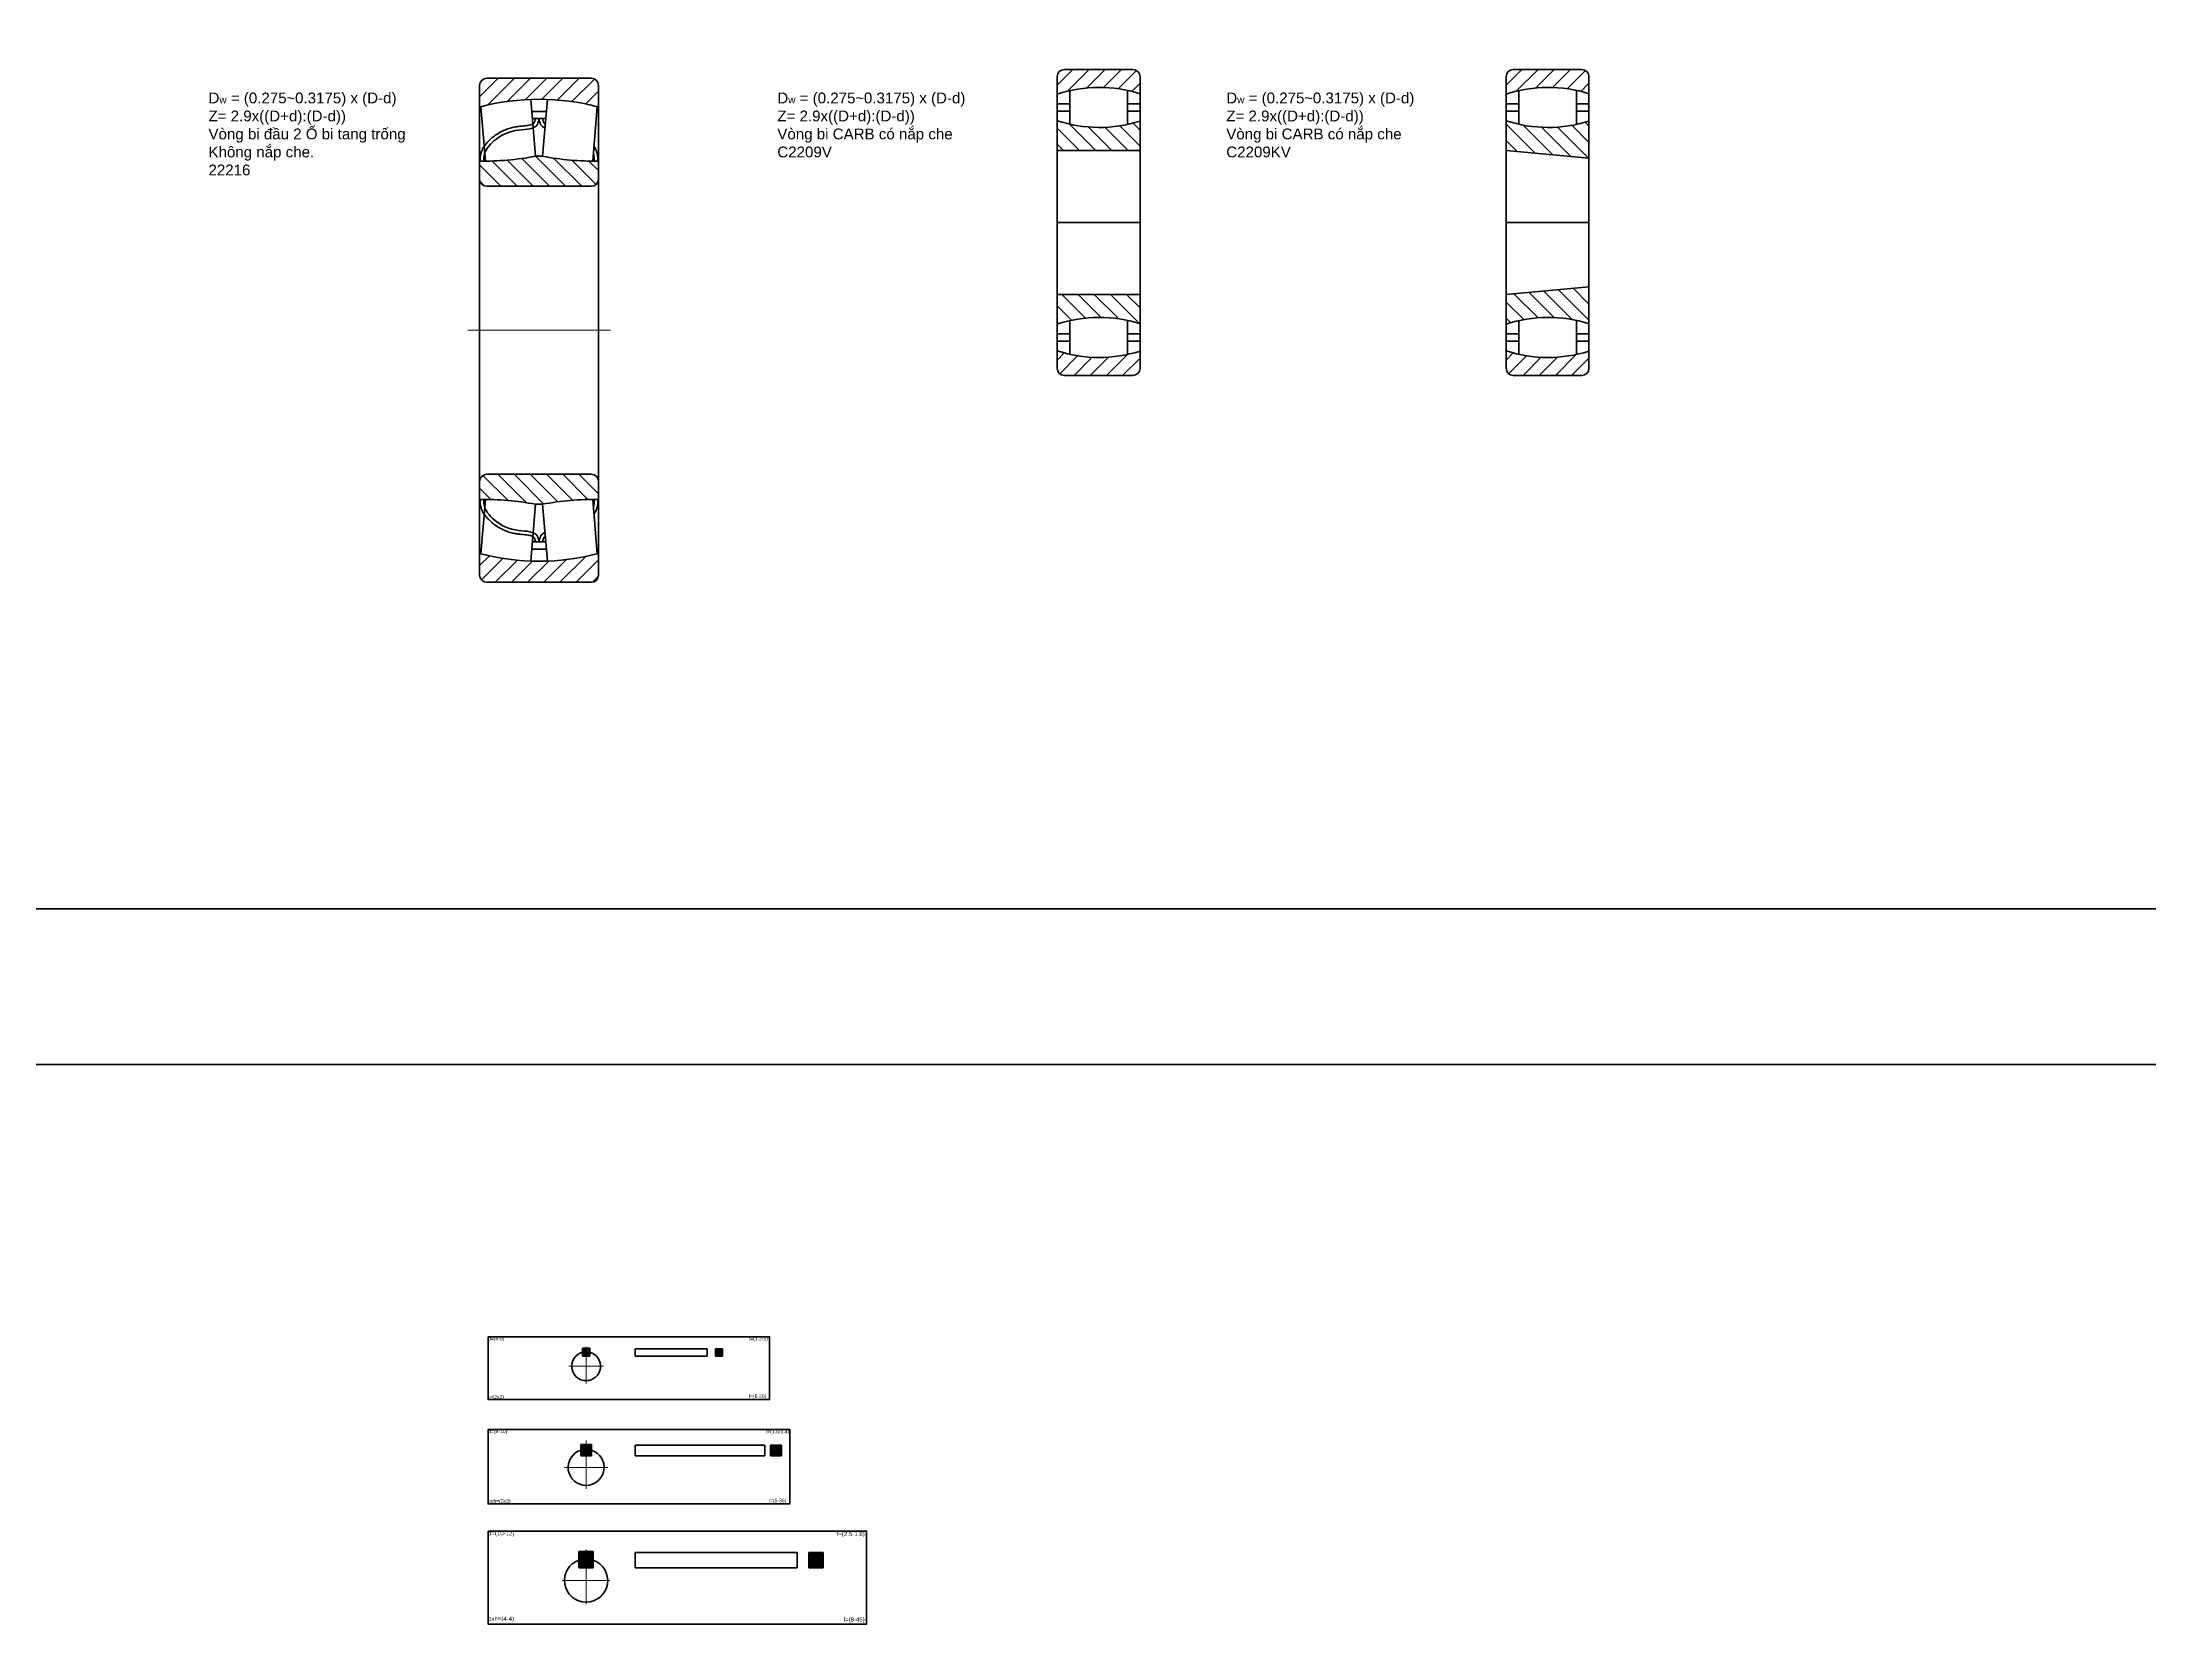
# Model space of a CAD drawing. Header units: millimetres. Extents: x -11382 to 23553, y -372 to 10786.
# Drawn here: x 3464 to 4050, y 4321 to 4764 of the extents above; entities that cross this region are included whole.
import ezdxf

# ---------------------------------------------------------------- set-up
doc = ezdxf.new("R2010")
doc.units = ezdxf.units.MM
doc.header["$LTSCALE"] = 0.2
doc.linetypes.add('CENTER', pattern=[50.8, 31.75, -6.35, 6.35, -6.35])
for name, color, linetype, lineweight in [('đường bao thấy', 7, 'Continuous', 40), ('đường mặt cắt', 160, 'Continuous', 15), ('đường nét tâm', 137, 'CENTER', 15)]:
    doc.layers.add(name, color=color, linetype=linetype, lineweight=lineweight)
doc.styles.add('nhat3', font='arial.ttf', dxfattribs={"height": 3})

msp = doc.modelspace()

# ---------------------------------------------------------------- hatches: boundary and pattern name
at = {"layer": 'đường bao thấy'}
h = msp.add_hatch(dxfattribs=at)
h.set_pattern_fill('ANSI31', color=256, style=0)
h.paths.add_polyline_path([(3615.41, 4400.99), (3614.41, 4400.99), (3614.41, 4398.99), (3615.41, 4398.99)])
h.paths.add_polyline_path([(3616.41, 4400.99), (3615.41, 4400.99), (3615.41, 4398.99), (3616.41, 4398.99)])
h = msp.add_hatch(dxfattribs=at)
h.set_pattern_fill('ANSI31', color=256, style=0)
h.set_pattern_definition([(45, (36.9137, 0), (-2.245064, 2.245064), [])])
h.paths.add_polyline_path([(3652.323, 4400.99), (3651.323, 4400.99), (3651.323, 4398.99), (3652.323, 4398.99)])
h.paths.add_polyline_path([(3653.323, 4400.99), (3652.323, 4400.99), (3652.323, 4398.99), (3653.323, 4398.99)])
at = {"layer": 'đường nét tâm'}
h = msp.add_hatch(dxfattribs=at)
h.set_pattern_fill('ANSI31', color=256, style=0)
h.paths.add_polyline_path([(3587.844, 4753.951, 0.4142136), (3585.844, 4751.951), (3585.844, 4745.951, -0.1307884), (3618.844, 4745.951), (3618.844, 4751.951, 0.4142136), (3616.844, 4753.951)])
h.paths.add_polyline_path([(3585.844, 4621.951), (3585.844, 4615.951, 0.4142136), (3587.844, 4613.951), (3616.844, 4613.951, 0.4142136), (3618.844, 4615.951), (3618.844, 4621.951, -0.1307884)])
h = msp.add_hatch(dxfattribs=at)
h.set_pattern_fill('ANSI31', color=256, style=0)
h.paths.add_polyline_path([(3769.226, 4749.656), (3769.226, 4754.4, 0.4142136), (3767.226, 4756.4), (3748.226, 4756.4, 0.4142136), (3746.226, 4754.4), (3746.226, 4749.55, -0.1570764)])
h.paths.add_polyline_path([(3746.226, 4678.25), (3746.226, 4673.4, 0.4142136), (3748.226, 4671.4), (3767.226, 4671.4, 0.4142136), (3769.226, 4673.4), (3769.226, 4678.144, -0.1570764)])
h = msp.add_hatch(dxfattribs=at)
h.set_pattern_fill('ANSI31', color=256, style=0)
h.set_pattern_definition([(45, (124.6614, 0), (-2.245064, 2.245064), [])])
h.paths.add_polyline_path([(3893.888, 4749.656), (3893.888, 4754.4, 0.4142136), (3891.888, 4756.4), (3872.888, 4756.4, 0.4142136), (3870.888, 4754.4), (3870.888, 4749.55, -0.1570764)])
h.paths.add_polyline_path([(3870.888, 4678.25), (3870.888, 4673.4, 0.4142136), (3872.888, 4671.4), (3891.888, 4671.4, 0.4142136), (3893.888, 4673.4), (3893.888, 4678.144, -0.1570764)])
h = msp.add_hatch(dxfattribs=at)
h.set_pattern_fill('ANSI31', color=256, angle=90, style=0)
h.paths.add_polyline_path([(3769.226, 4733.9), (3769.226, 4742.044, -0.1570764), (3746.226, 4742.15), (3746.226, 4733.9)])
h.paths.add_polyline_path([(3769.226, 4685.756), (3769.226, 4693.9), (3746.226, 4693.9), (3746.226, 4685.65, -0.1570764)])
h = msp.add_hatch(dxfattribs=at)
h.set_pattern_fill('ANSI31', color=256, angle=90, style=0)
h.paths.add_polyline_path([(3893.888, 4731.747), (3893.888, 4742.044, -0.1570764), (3870.888, 4742.15), (3870.888, 4733.9)])
h.paths.add_polyline_path([(3893.888, 4685.756), (3893.888, 4696.053), (3870.888, 4693.9), (3870.888, 4685.65, -0.1570764)])
h = msp.add_hatch(dxfattribs=at)
h.set_pattern_fill('ANSI31', color=256, angle=90, style=0)
h.paths.add_polyline_path([(3618.844, 4636.951), (3618.844, 4641.951, 0.4142136), (3616.844, 4643.951), (3587.844, 4643.951, 0.4142136), (3585.844, 4641.951), (3585.844, 4636.951, -0.050555), (3601.344, 4635.624), (3603.344, 4635.624, -0.050555)])
h.paths.add_polyline_path([(3603.344, 4732.278), (3601.344, 4732.278, -0.050555), (3585.844, 4730.951), (3585.844, 4725.951, 0.4142136), (3587.844, 4723.951), (3616.844, 4723.951, 0.4142136), (3618.844, 4725.951), (3618.844, 4730.951, -0.050555)])
h = msp.add_hatch(dxfattribs=at)
h.set_pattern_fill('ANSI31', color=256, scale=0.1, style=0)
h.paths.add_polyline_path([(3615.41, 4400.99), (3614.41, 4400.99), (3614.41, 4398.99), (3615.41, 4398.99)])
h.paths.add_polyline_path([(3616.41, 4400.99), (3615.41, 4400.99), (3615.41, 4398.99), (3616.41, 4398.99)])
h = msp.add_hatch(dxfattribs=at)
h.set_pattern_fill('ANSI31', color=256, scale=0.1, style=0)
h.set_pattern_definition([(45, (36.91374, 0), (-0.224506403, 0.224506403), [])])
h.paths.add_polyline_path([(3652.323, 4400.99), (3651.323, 4400.99), (3651.323, 4398.99), (3652.323, 4398.99)])
h.paths.add_polyline_path([(3653.323, 4400.99), (3652.323, 4400.99), (3652.323, 4398.99), (3653.323, 4398.99)])
h = msp.add_hatch(dxfattribs=at)
h.set_pattern_fill('ANSI31', color=256, scale=0.1, style=0)
h.paths.add_polyline_path([(3615.41, 4374.291), (3613.91, 4374.291), (3613.91, 4371.291), (3615.41, 4371.291)])
h.paths.add_polyline_path([(3616.91, 4374.291), (3615.41, 4374.291), (3615.41, 4371.291), (3616.91, 4371.291)])
h = msp.add_hatch(dxfattribs=at)
h.set_pattern_fill('ANSI31', color=256, scale=0.1, style=0)
h.set_pattern_definition([(45, (52.75373, 0), (-0.224506403, 0.224506403), [])])
h.paths.add_polyline_path([(3668.163, 4374.291), (3666.663, 4374.291), (3666.663, 4371.291), (3668.163, 4371.291)])
h.paths.add_polyline_path([(3669.663, 4374.291), (3668.163, 4374.291), (3668.163, 4371.291), (3669.663, 4371.291)])
h = msp.add_hatch(dxfattribs=at)
h.set_pattern_fill('ANSI31', color=256, scale=0.1, style=0)
h.paths.add_polyline_path([(3615.41, 4344.467), (3613.41, 4344.467), (3613.41, 4340.167), (3615.41, 4340.167)])
h.paths.add_polyline_path([(3617.41, 4344.467), (3615.41, 4344.467), (3615.41, 4340.167), (3617.41, 4340.167)])
h = msp.add_hatch(dxfattribs=at)
h.set_pattern_fill('ANSI31', color=256, scale=0.1, style=0)
h.set_pattern_definition([(45, (63.83358, 0), (-0.224506403, 0.224506403), [])])
h.paths.add_polyline_path([(3679.243, 4344.467), (3677.243, 4344.467), (3677.243, 4340.167), (3679.243, 4340.167)])
h.paths.add_polyline_path([(3681.243, 4344.467), (3679.243, 4344.467), (3679.243, 4340.167), (3681.243, 4340.167)])

# ---------------------------------------------------------------- linework, layer by layer
at = {"layer": 'đường bao thấy'}
for p, q in [((3616.844, 4753.951), (3587.844, 4753.951)), ((3746.226, 4754.4), (3746.226, 4713.9)), ((3748.226, 4756.4), (3767.226, 4756.4)), ((3769.226, 4754.4), (3769.226, 4713.9)), ((3870.888, 4754.4), (3870.888, 4713.9)), ((3872.888, 4756.4), (3891.888, 4756.4)), ((3893.888, 4754.4), (3893.888, 4713.9)), ((3585.844, 4751.951), (3585.844, 4683.951)), ((3601.344, 4732.278), (3600.033, 4748.068)), ((3603.344, 4732.278), (3604.654, 4748.068)), ((3618.844, 4683.951), (3618.844, 4751.951)), ((3746.226, 4746.85), (3749.726, 4746.85)), ((3749.726, 4750.51), (3749.726, 4741.189)), ((3765.726, 4750.583), (3765.726, 4741.117)), ((3765.726, 4746.85), (3769.226, 4746.85)), ((3870.888, 4746.85), (3874.388, 4746.85)), ((3874.388, 4750.51), (3874.388, 4741.189)), ((3890.388, 4750.583), (3890.388, 4741.117)), ((3890.388, 4746.85), (3893.888, 4746.85)), ((3587.449, 4730.943), (3586.196, 4746.044)), ((3600.308, 4744.76), (3604.38, 4744.76)), ((3600.474, 4742.76), (3604.214, 4742.76)), ((3617.239, 4730.943), (3618.492, 4746.044)), ((3746.226, 4744.85), (3749.726, 4744.85)), ((3765.726, 4744.85), (3769.226, 4744.85)), ((3870.888, 4744.85), (3874.388, 4744.85)), ((3890.388, 4744.85), (3893.888, 4744.85)), ((3601.344, 4732.278), (3603.344, 4732.278)), ((3746.226, 4733.9), (3769.226, 4733.9)), ((3870.888, 4733.9), (3893.888, 4731.747)), ((3587.844, 4723.951), (3616.844, 4723.951)), ((3746.226, 4713.9), (3769.226, 4713.9)), ((3746.226, 4673.4), (3746.226, 4713.9)), ((3746.226, 4713.9), (3769.226, 4713.9)), ((3769.226, 4673.4), (3769.226, 4713.9)), ((3870.888, 4713.9), (3893.888, 4713.9)), ((3870.888, 4673.4), (3870.888, 4713.9)), ((3870.888, 4713.9), (3893.888, 4713.9)), ((3893.888, 4673.4), (3893.888, 4713.9)), ((3746.226, 4693.9), (3769.226, 4693.9)), ((3870.888, 4693.9), (3893.888, 4696.053)), ((3585.844, 4615.951), (3585.844, 4683.951)), ((3618.844, 4683.951), (3618.844, 4615.951)), ((3746.226, 4682.95), (3749.726, 4682.95)), ((3749.726, 4677.289), (3749.726, 4686.61)), ((3765.726, 4677.217), (3765.726, 4686.683)), ((3765.726, 4682.95), (3769.226, 4682.95)), ((3870.888, 4682.95), (3874.388, 4682.95)), ((3874.388, 4677.289), (3874.388, 4686.61)), ((3890.388, 4677.217), (3890.388, 4686.683)), ((3890.388, 4682.95), (3893.888, 4682.95)), ((3746.226, 4680.95), (3749.726, 4680.95)), ((3765.726, 4680.95), (3769.226, 4680.95)), ((3870.888, 4680.95), (3874.388, 4680.95)), ((3890.388, 4680.95), (3893.888, 4680.95)), ((3748.226, 4671.4), (3767.226, 4671.4)), ((3872.888, 4671.4), (3891.888, 4671.4)), ((3587.844, 4643.951), (3616.844, 4643.951)), ((3587.449, 4636.96), (3586.196, 4621.859)), ((3601.344, 4635.624), (3600.033, 4619.835)), ((3601.344, 4635.624), (3603.344, 4635.624)), ((3603.344, 4635.624), (3604.654, 4619.835)), ((3617.239, 4636.96), (3618.492, 4621.859)), ((3600.474, 4625.143), (3604.214, 4625.143)), ((3600.308, 4623.143), (3604.38, 4623.143)), ((3616.844, 4613.951), (3587.844, 4613.951)), ((3614.41, 4401.19), (3614.41, 4398.99)), ((3614.41, 4401.19), (3616.41, 4401.19)), ((3616.41, 4401.19), (3616.41, 4398.99)), ((3614.41, 4400.99), (3616.41, 4400.99)), ((3614.41, 4398.99), (3616.41, 4398.99)), ((3629.007, 4400.99), (3649.007, 4400.99)), ((3629.007, 4400.99), (3629.007, 4398.99)), ((3629.007, 4398.99), (3649.007, 4398.99)), ((3649.007, 4400.99), (3649.007, 4398.99)), ((3651.323, 4400.99), (3651.323, 4398.99)), ((3651.323, 4400.99), (3653.323, 4400.99)), ((3651.323, 4398.99), (3653.323, 4398.99)), ((3653.323, 4400.99), (3653.323, 4398.99)), ((3613.91, 4374.491), (3613.91, 4371.291)), ((3613.91, 4374.491), (3616.91, 4374.491)), ((3613.91, 4374.291), (3616.91, 4374.291)), ((3616.91, 4374.491), (3616.91, 4371.291)), ((3629.007, 4374.291), (3629.007, 4371.291)), ((3629.007, 4374.291), (3665.007, 4374.291)), ((3665.007, 4374.291), (3665.007, 4371.291)), ((3666.663, 4374.291), (3666.663, 4371.291)), ((3666.663, 4374.291), (3669.663, 4374.291)), ((3669.663, 4374.291), (3669.663, 4371.291)), ((3613.91, 4371.291), (3616.91, 4371.291)), ((3629.007, 4371.291), (3665.007, 4371.291)), ((3666.663, 4371.291), (3669.663, 4371.291)), ((3613.41, 4344.767), (3613.41, 4340.167)), ((3613.41, 4344.767), (3617.41, 4344.767)), ((3613.41, 4344.467), (3617.41, 4344.467)), ((3617.41, 4344.767), (3617.41, 4340.167)), ((3629.007, 4344.467), (3629.007, 4340.167)), ((3629.007, 4344.467), (3674.007, 4344.467)), ((3674.007, 4344.467), (3674.007, 4340.167)), ((3677.243, 4344.467), (3677.243, 4340.167)), ((3677.243, 4344.467), (3681.243, 4344.467)), ((3681.243, 4344.467), (3681.243, 4340.167)), ((3613.41, 4340.167), (3617.41, 4340.167)), ((3629.007, 4340.167), (3674.007, 4340.167)), ((3677.243, 4340.167), (3681.243, 4340.167))]:
    msp.add_line(p, q, dxfattribs=at)
for points in [[(3451.503, 5626.056), (5318.63, 5626.056), (5318.63, 4523.273), (3451.503, 4523.273)], [(3451.503, 4480.038), (5309.692, 4480.038), (5309.692, 3392.138), (3451.503, 3392.138)], [(3588.2, 4404.363), (3666.387, 4404.363), (3666.387, 4386.927), (3588.2, 4386.927)], [(3588.2, 4378.61), (3671.973, 4378.61), (3671.973, 4357.939), (3588.2, 4357.939)], [(3588.2, 4350.409), (3693.317, 4350.409), (3693.317, 4324.588), (3588.2, 4324.588)]]:
    msp.add_lwpolyline(points, close=True, dxfattribs=at)
for centre, radius, start, end in [((3587.844, 4751.951), 2, 90, 180), ((3616.844, 4751.951), 2, 0, 90), ((3748.226, 4754.4), 2, 90, 180), ((3767.226, 4754.4), 2, 0, 90), ((3872.888, 4754.4), 2, 90, 180), ((3891.888, 4754.4), 2, 0, 90), ((3602.344, 4683.951), 64.158, 75.097346, 104.902654), ((3757.891, 4713.9), 37.51, 72.411278, 108.11878), ((3882.553, 4713.9), 37.51, 72.411278, 108.11878), ((3757.891, 4777.8), 37.51, 251.88122, 287.588722), ((3882.553, 4777.8), 37.51, 251.88122, 287.588722), ((3587.049, 4808.068), 77.126, 269.104396, 280.680902), ((3617.638, 4808.068), 77.126, 259.319098, 270.895604), ((3587.844, 4725.951), 2, 180, 270), ((3616.844, 4725.951), 2, 270, 0), ((3757.891, 4650), 37.51, 72.411278, 108.11878), ((3882.553, 4650), 37.51, 72.411278, 108.11878), ((3757.891, 4713.9), 37.51, 251.88122, 287.588722), ((3882.553, 4713.9), 37.51, 251.88122, 287.588722), ((3748.226, 4673.4), 2, 180, 270), ((3767.226, 4673.4), 2, 270, 0), ((3872.888, 4673.4), 2, 180, 270), ((3891.888, 4673.4), 2, 270, 0), ((3587.844, 4641.951), 2, 90, 180), ((3616.844, 4641.951), 2, 0, 90), ((3587.049, 4559.835), 77.126, 79.319098, 90.895604), ((3617.638, 4559.835), 77.126, 89.104396, 100.680902), ((3602.344, 4683.951), 64.158, 255.097346, 284.902654), ((3587.844, 4615.951), 2, 180, 270), ((3616.844, 4615.951), 2, 270, 0), ((3615.41, 4396.19), 4, 104.477512, 75.522488), ((3615.41, 4368.091), 5, 107.457603, 72.542397), ((3615.41, 4336.667), 6, 109.471221, 70.528779)]:
    msp.add_arc(centre, radius, start, end, dxfattribs=at)
for points, knots in [([(3586.048, 4730.948), (3586.041, 4731.138), (3586.033, 4731.336), (3586.028, 4731.848), (3586.037, 4732.171), (3586.116, 4732.771), (3586.173, 4733.032), (3586.32, 4733.532), (3586.412, 4733.774), (3586.728, 4734.475), (3586.995, 4734.91), (3587.727, 4735.901), (3588.228, 4736.427), (3589.162, 4737.283), (3589.585, 4737.632), (3590.456, 4738.28), (3590.904, 4738.577), (3592.295, 4739.383), (3593.286, 4739.806), (3594.8, 4740.233), (3595.255, 4740.338), (3596.028, 4740.477), (3596.337, 4740.523), (3597.291, 4740.638), (3597.928, 4740.68), (3599.101, 4740.801), (3599.636, 4740.882), (3600.287, 4741.078), (3600.483, 4741.163), (3600.782, 4741.345), (3600.885, 4741.439), (3601.006, 4741.603), (3601.041, 4741.661), (3601.117, 4741.827), (3601.155, 4741.932), (3601.253, 4742.253), (3601.309, 4742.496), (3601.368, 4742.761)], [0.0449408, 0.0449408, 0.0449408, 0.0449408, 0.602995, 0.602995, 1.4349571, 1.4349571, 2.0815687, 2.0815687, 2.7281802, 2.7281802, 4.0214033, 4.0214033, 5.8970212, 5.8970212, 7.4110291, 7.4110291, 8.925037, 8.925037, 11.9530527, 11.9530527, 13.197723, 13.197723, 14.0000885, 14.0000885, 15.6236462, 15.6236462, 17.2472038, 17.2472038, 18.1796564, 18.1796564, 19.112109, 19.112109, 19.5854611, 19.5854611, 20.0588132, 20.0588132, 20.8318318, 20.8318318, 20.8318318, 20.8318318]), ([(3603.999, 4740.174), (3603.48, 4740.379), (3602.65, 4740.969), (3602.445, 4742.169), (3602.344, 4742.76)], [17.6128979, 17.6128979, 17.6128979, 17.6128979, 19.3539001, 21.0398521, 21.0398521, 21.0398521, 21.0398521]), ([(3604.087, 4741.235), (3604.076, 4741.242), (3604.066, 4741.248), (3603.906, 4741.345), (3603.803, 4741.439), (3603.681, 4741.603), (3603.647, 4741.661), (3603.571, 4741.827), (3603.532, 4741.932), (3603.435, 4742.253), (3603.379, 4742.496), (3603.32, 4742.761)], [18.1148798, 18.1148798, 18.1148798, 18.1148798, 18.1796564, 18.1796564, 19.112109, 19.112109, 19.5854611, 19.5854611, 20.0588132, 20.0588132, 20.8318318, 20.8318318, 20.8318318, 20.8318318]), ([(3618.639, 4730.948), (3618.647, 4731.138), (3618.654, 4731.336), (3618.659, 4731.848), (3618.651, 4732.171), (3618.571, 4732.771), (3618.515, 4733.032), (3618.367, 4733.532), (3618.276, 4733.774), (3618.004, 4734.376), (3617.803, 4734.724), (3617.58, 4735.052)], [0.0449408, 0.0449408, 0.0449408, 0.0449408, 0.602995, 0.602995, 1.4349571, 1.4349571, 2.0815687, 2.0815687, 2.7281802, 2.7281802, 3.7469209, 3.7469209, 3.7469209, 3.7469209]), ([(3617.638, 4730.942), (3617.658, 4731.445), (3617.688, 4732.213), (3617.508, 4732.936), (3617.424, 4733.179)], [0, 0, 0, 0, 1.4918163, 2.2741949, 2.2741949, 2.2741949, 2.2741949]), ([(3586.048, 4636.954), (3586.041, 4636.764), (3586.033, 4636.567), (3586.028, 4636.055), (3586.037, 4635.732), (3586.116, 4635.131), (3586.173, 4634.871), (3586.32, 4634.371), (3586.412, 4634.128), (3586.728, 4633.427), (3586.995, 4632.993), (3587.727, 4632.001), (3588.228, 4631.476), (3589.162, 4630.619), (3589.585, 4630.271), (3590.456, 4629.623), (3590.904, 4629.326), (3592.295, 4628.52), (3593.286, 4628.097), (3594.8, 4627.669), (3595.255, 4627.565), (3596.028, 4627.426), (3596.337, 4627.38), (3597.291, 4627.265), (3597.928, 4627.223), (3599.101, 4627.102), (3599.636, 4627.02), (3600.287, 4626.824), (3600.483, 4626.739), (3600.782, 4626.557), (3600.885, 4626.464), (3601.006, 4626.299), (3601.041, 4626.242), (3601.117, 4626.075), (3601.155, 4625.97), (3601.253, 4625.649), (3601.309, 4625.407), (3601.368, 4625.141)], [0.0449408, 0.0449408, 0.0449408, 0.0449408, 0.602995, 0.602995, 1.4349571, 1.4349571, 2.0815687, 2.0815687, 2.7281802, 2.7281802, 4.0214033, 4.0214033, 5.8970212, 5.8970212, 7.4110291, 7.4110291, 8.925037, 8.925037, 11.9530527, 11.9530527, 13.197723, 13.197723, 14.0000885, 14.0000885, 15.6236462, 15.6236462, 17.2472038, 17.2472038, 18.1796564, 18.1796564, 19.112109, 19.112109, 19.5854611, 19.5854611, 20.0588132, 20.0588132, 20.8318318, 20.8318318, 20.8318318, 20.8318318]), ([(3617.638, 4636.961), (3617.658, 4636.457), (3617.688, 4635.689), (3617.508, 4634.966), (3617.424, 4634.723)], [0, 0, 0, 0, 1.4918163, 2.2741949, 2.2741949, 2.2741949, 2.2741949]), ([(3618.639, 4636.954), (3618.647, 4636.764), (3618.654, 4636.567), (3618.659, 4636.055), (3618.651, 4635.732), (3618.571, 4635.131), (3618.515, 4634.871), (3618.367, 4634.371), (3618.276, 4634.128), (3618.004, 4633.526), (3617.803, 4633.179), (3617.58, 4632.85)], [0.0449408, 0.0449408, 0.0449408, 0.0449408, 0.602995, 0.602995, 1.4349571, 1.4349571, 2.0815687, 2.0815687, 2.7281802, 2.7281802, 3.7469209, 3.7469209, 3.7469209, 3.7469209]), ([(3603.999, 4627.729), (3603.48, 4627.524), (3602.65, 4626.933), (3602.445, 4625.733), (3602.344, 4625.143)], [17.6128979, 17.6128979, 17.6128979, 17.6128979, 19.3539001, 21.0398521, 21.0398521, 21.0398521, 21.0398521]), ([(3604.087, 4626.667), (3604.076, 4626.661), (3604.066, 4626.655), (3603.906, 4626.557), (3603.803, 4626.464), (3603.681, 4626.299), (3603.647, 4626.242), (3603.571, 4626.075), (3603.532, 4625.97), (3603.435, 4625.649), (3603.379, 4625.407), (3603.32, 4625.141)], [18.1148798, 18.1148798, 18.1148798, 18.1148798, 18.1796564, 18.1796564, 19.112109, 19.112109, 19.5854611, 19.5854611, 20.0588132, 20.0588132, 20.8318318, 20.8318318, 20.8318318, 20.8318318])]:
    msp.add_open_spline(points, degree=3, knots=knots, dxfattribs=at)
for points in [[(3587.049, 4730.942), (3587.081, 4732.433), (3589.835, 4736.529), (3596.753, 4739.566), (3601.889, 4741.136), (3602.344, 4742.76)], [(3587.049, 4636.961), (3587.081, 4635.469), (3589.835, 4631.373), (3596.753, 4628.337), (3601.889, 4626.766), (3602.344, 4625.143)]]:
    msp.add_spline(points, degree=3, dxfattribs=at)
at = {"layer": 'đường mặt cắt'}
for p, q in [((3582.544, 4683.951), (3622.144, 4683.951)), ((3615.41, 4401.618), (3615.41, 4391.39)), ((3610.61, 4396.19), (3620.21, 4396.19)), ((3615.41, 4375.531), (3615.41, 4362.091)), ((3609.41, 4368.091), (3621.41, 4368.091)), ((3615.41, 4345.247), (3615.41, 4330.067)), ((3608.81, 4336.667), (3622.01, 4336.667))]:
    msp.add_line(p, q, dxfattribs=at)

# ---------------------------------------------------------------- texts
at = {"layer": 'đường bao thấy', "attachment_point": 1, "style": 'nhat3'}
for s, insert, char_height, width in [('D{\\H0.6667x;w} = (0.275{\\fAndalus|b0|i0|c0|p18;~}0.3175) x (D-d)\\PZ= 2.9x((D+d):(D-d))\\PVòng bi đầu 2 Ổ bi tang trống\\PKhông nắp che.\\P22216', (3510.555, 4749.98), 3, 56.12559), ('D{\\H0.6667x;w} = (0.275{\\fAndalus|b0|i0|c0|p18;~}0.3175) x (D-d)\\PZ= 2.9x((D+d):(D-d))\\PVòng bi CARB có nắp che\\PC2209V', (3668.516, 4749.98), 3, 56.12559), ('D{\\H0.6667x;w} = (0.275{\\fAndalus|b0|i0|c0|p18;~}0.3175) x (D-d)\\PZ= 2.9x((D+d):(D-d))\\PVòng bi CARB có nắp che\\PC2209KV', (3793.177, 4749.98), 3, 56.12559), ('d=(6-8)', (3588.2, 4404.363), 1, 5.18953), ('t=(1.2-1)', (3660.597, 4404.363), 1, 5.78989), ('t=(2x2)', (3588.2, 4388.185), 1, 2.96099), ('l=(6-20)', (3660.597, 4388.374), 1, 5.78989), ('d=(8-10)', (3588.2, 4378.61), 1, 5.18953), ('t=(1.8-1.4)', (3665.321, 4378.543), 1, 5.78989), ('bxh=(3x3)', (3588.2, 4359.28), 1, 2.96099), ('l=(6-36)', (3666.183, 4359.386), 1, 5.78989), ('d=(10-12)', (3588.2, 4350.409), 1.2, 10.04931), ('t=(2.5-1.8)', (3685.01, 4350.209), 1.2, 10.04931), ('bxh=(4-4)', (3588.2, 4326.673), 1.2, 10.04931), ('l=(8-45)', (3686.96, 4326.456), 1.2, 6.3572)]:
    msp.add_mtext(s, dxfattribs=dict(at, insert=insert, char_height=char_height, width=width))

doc.saveas('drawing.dxf')
